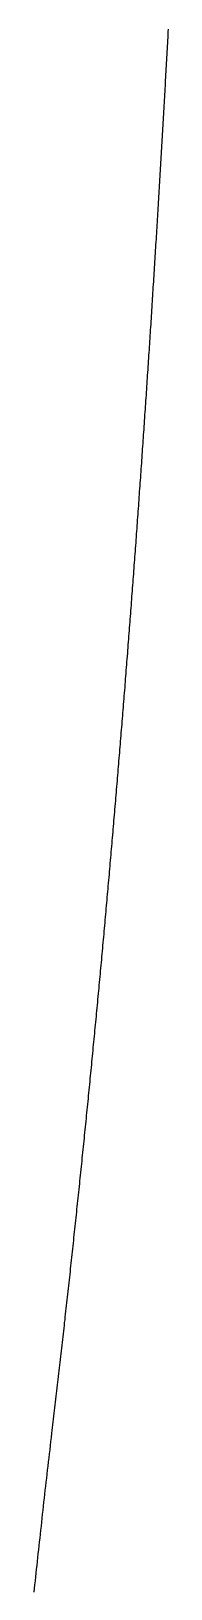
# Model space of a CAD drawing. Header units: metres. Extents: x -47 to 47, y -110 to 110.
# Drawn here: x -14.18 to -11.82, y -82.99 to -55.62 of the extents above; entities that cross this region are included whole.
import ezdxf

# ---------------------------------------------------------------- set-up
doc = ezdxf.new("R2010")
doc.units = ezdxf.units.M

msp = doc.modelspace()

# ---------------------------------------------------------------- linework, layer by layer
for points in [[(-11.819, -55.582), (-11.822, -55.632), (-11.824, -55.682), (-11.827, -55.732), (-11.83, -55.782), (-11.833, -55.832), (-11.835, -55.881), (-11.838, -55.931), (-11.841, -55.981), (-11.844, -56.031), (-11.846, -56.081), (-11.849, -56.131), (-11.852, -56.181), (-11.855, -56.231), (-11.858, -56.281), (-11.86, -56.33), (-11.863, -56.38), (-11.866, -56.43), (-11.869, -56.48), (-11.872, -56.53), (-11.874, -56.58), (-11.877, -56.63), (-11.88, -56.68), (-11.883, -56.73), (-11.886, -56.779), (-11.888, -56.829), (-11.891, -56.879), (-11.894, -56.929), (-11.897, -56.979), (-11.9, -57.029), (-11.903, -57.079), (-11.906, -57.129), (-11.908, -57.178), (-11.911, -57.228), (-11.914, -57.278), (-11.917, -57.328), (-11.92, -57.378), (-11.923, -57.428), (-11.926, -57.478), (-11.929, -57.528), (-11.931, -57.578), (-11.934, -57.627), (-11.937, -57.677), (-11.94, -57.727), (-11.943, -57.777), (-11.946, -57.827), (-11.949, -57.877), (-11.952, -57.927), (-11.955, -57.977), (-11.958, -58.026), (-11.961, -58.076), (-11.964, -58.126), (-11.967, -58.176), (-11.97, -58.226), (-11.973, -58.276), (-11.976, -58.326), (-11.978, -58.376), (-11.981, -58.425), (-11.984, -58.475), (-11.987, -58.525), (-11.99, -58.575), (-11.993, -58.625), (-11.996, -58.675), (-11.999, -58.725), (-12.002, -58.775), (-12.005, -58.824), (-12.009, -58.874), (-12.012, -58.924), (-12.015, -58.974), (-12.018, -59.024), (-12.021, -59.074), (-12.024, -59.124), (-12.027, -59.174), (-12.03, -59.223), (-12.033, -59.273), (-12.036, -59.323), (-12.039, -59.373), (-12.042, -59.423), (-12.045, -59.473), (-12.048, -59.523), (-12.051, -59.573), (-12.054, -59.622), (-12.058, -59.672), (-12.061, -59.722), (-12.064, -59.772), (-12.067, -59.822), (-12.07, -59.872), (-12.073, -59.922), (-12.076, -59.972), (-12.079, -60.021), (-12.083, -60.071), (-12.086, -60.121), (-12.089, -60.171), (-12.092, -60.221), (-12.095, -60.271), (-12.098, -60.321), (-12.102, -60.37), (-12.105, -60.42), (-12.108, -60.47), (-12.111, -60.52), (-12.114, -60.57), (-12.118, -60.62), (-12.121, -60.67), (-12.124, -60.72), (-12.127, -60.769), (-12.13, -60.819), (-12.134, -60.869), (-12.137, -60.919), (-12.14, -60.969), (-12.143, -61.019), (-12.147, -61.069), (-12.15, -61.119), (-12.153, -61.168), (-12.156, -61.218), (-12.16, -61.268), (-12.163, -61.318), (-12.166, -61.368), (-12.169, -61.418), (-12.173, -61.468), (-12.176, -61.517), (-12.179, -61.567), (-12.183, -61.617), (-12.186, -61.667), (-12.189, -61.717), (-12.193, -61.767), (-12.196, -61.817), (-12.199, -61.866), (-12.203, -61.916), (-12.206, -61.966), (-12.209, -62.016), (-12.213, -62.066), (-12.216, -62.116), (-12.219, -62.166), (-12.223, -62.216), (-12.226, -62.265), (-12.23, -62.315), (-12.233, -62.365), (-12.236, -62.415), (-12.24, -62.465), (-12.243, -62.515), (-12.247, -62.565), (-12.25, -62.614), (-12.253, -62.664), (-12.257, -62.714), (-12.26, -62.764), (-12.264, -62.814), (-12.267, -62.864), (-12.271, -62.914), (-12.274, -62.963), (-12.278, -63.013), (-12.281, -63.063), (-12.285, -63.113), (-12.288, -63.163), (-12.291, -63.213), (-12.295, -63.263), (-12.298, -63.313), (-12.302, -63.362), (-12.305, -63.412), (-12.309, -63.462), (-12.313, -63.512), (-12.316, -63.562), (-12.32, -63.612), (-12.323, -63.662), (-12.327, -63.711), (-12.33, -63.761), (-12.334, -63.811), (-12.337, -63.861), (-12.341, -63.911), (-12.344, -63.961), (-12.348, -64.011), (-12.352, -64.06), (-12.355, -64.11), (-12.359, -64.16), (-12.362, -64.21), (-12.366, -64.26), (-12.37, -64.31), (-12.373, -64.36), (-12.377, -64.409), (-12.38, -64.459), (-12.384, -64.509), (-12.388, -64.559), (-12.391, -64.609), (-12.395, -64.659), (-12.399, -64.709), (-12.402, -64.758), (-12.406, -64.808), (-12.41, -64.858), (-12.413, -64.908), (-12.417, -64.958), (-12.421, -65.008), (-12.424, -65.058), (-12.428, -65.107), (-12.432, -65.157), (-12.436, -65.207), (-12.439, -65.257), (-12.443, -65.307), (-12.447, -65.357), (-12.451, -65.406), (-12.454, -65.456), (-12.458, -65.506), (-12.462, -65.556), (-12.466, -65.606), (-12.469, -65.656), (-12.473, -65.706), (-12.477, -65.755), (-12.481, -65.805), (-12.485, -65.855), (-12.488, -65.905), (-12.492, -65.955), (-12.496, -66.005), (-12.5, -66.055), (-12.504, -66.104), (-12.507, -66.154), (-12.511, -66.204), (-12.515, -66.254), (-12.519, -66.304), (-12.523, -66.354), (-12.527, -66.404), (-12.531, -66.453), (-12.534, -66.503), (-12.538, -66.553), (-12.542, -66.603), (-12.546, -66.653), (-12.55, -66.703), (-12.554, -66.752), (-12.558, -66.802), (-12.562, -66.852), (-12.566, -66.902), (-12.57, -66.952), (-12.574, -67.002), (-12.578, -67.052), (-12.581, -67.101), (-12.585, -67.151), (-12.589, -67.201), (-12.593, -67.251), (-12.597, -67.301), (-12.601, -67.351), (-12.605, -67.401), (-12.609, -67.45), (-12.613, -67.5), (-12.617, -67.55), (-12.621, -67.6), (-12.625, -67.65), (-12.629, -67.7), (-12.633, -67.749), (-12.637, -67.799), (-12.642, -67.849), (-12.646, -67.899), (-12.65, -67.949), (-12.654, -67.999), (-12.658, -68.049), (-12.662, -68.098), (-12.666, -68.148), (-12.67, -68.198), (-12.674, -68.248), (-12.678, -68.298), (-12.682, -68.348), (-12.686, -68.397), (-12.691, -68.447), (-12.695, -68.497), (-12.699, -68.547), (-12.703, -68.597), (-12.707, -68.647), (-12.711, -68.697), (-12.716, -68.746), (-12.72, -68.796), (-12.724, -68.846), (-12.728, -68.896), (-12.732, -68.946), (-12.736, -68.996), (-12.741, -69.045), (-12.745, -69.095), (-12.749, -69.145), (-12.753, -69.195), (-12.758, -69.245), (-12.762, -69.295), (-12.766, -69.345), (-12.77, -69.394), (-12.775, -69.444), (-12.779, -69.494), (-12.783, -69.544), (-12.787, -69.594), (-12.792, -69.644), (-12.796, -69.693), (-12.8, -69.743), (-12.805, -69.793), (-12.809, -69.843), (-12.813, -69.893), (-12.818, -69.943), (-12.822, -69.992), (-12.826, -70.042), (-12.831, -70.092), (-12.835, -70.142), (-12.839, -70.192), (-12.844, -70.242), (-12.848, -70.292), (-12.852, -70.341), (-12.857, -70.391), (-12.861, -70.441), (-12.866, -70.491), (-12.87, -70.541), (-12.874, -70.591), (-12.879, -70.64), (-12.883, -70.69), (-12.888, -70.74), (-12.892, -70.79), (-12.897, -70.84), (-12.901, -70.89), (-12.905, -70.939), (-12.91, -70.989), (-12.914, -71.039), (-12.919, -71.089), (-12.923, -71.139), (-12.928, -71.189), (-12.932, -71.239), (-12.937, -71.288), (-12.941, -71.338), (-12.946, -71.388), (-12.951, -71.438), (-12.955, -71.488), (-12.96, -71.538), (-12.964, -71.587), (-12.969, -71.637), (-12.973, -71.687), (-12.978, -71.737), (-12.982, -71.787), (-12.987, -71.837), (-12.992, -71.886), (-12.996, -71.936), (-13.001, -71.986), (-13.006, -72.036), (-13.01, -72.086), (-13.015, -72.136), (-13.019, -72.185), (-13.024, -72.235), (-13.029, -72.285), (-13.033, -72.335), (-13.038, -72.385), (-13.043, -72.435), (-13.047, -72.484), (-13.052, -72.534), (-13.057, -72.584), (-13.062, -72.634), (-13.066, -72.684), (-13.071, -72.734), (-13.076, -72.783), (-13.08, -72.833), (-13.085, -72.883), (-13.09, -72.933), (-13.095, -72.983), (-13.099, -73.033), (-13.104, -73.083), (-13.109, -73.132), (-13.114, -73.182), (-13.119, -73.232), (-13.123, -73.282), (-13.128, -73.332), (-13.133, -73.382), (-13.138, -73.431), (-13.143, -73.481), (-13.147, -73.531), (-13.152, -73.581), (-13.157, -73.631), (-13.162, -73.681), (-13.167, -73.73), (-13.172, -73.78), (-13.177, -73.83), (-13.182, -73.88), (-13.186, -73.93), (-13.191, -73.98), (-13.196, -74.029), (-13.201, -74.079), (-13.206, -74.129), (-13.211, -74.179), (-13.216, -74.229), (-13.221, -74.279), (-13.226, -74.328), (-13.231, -74.378), (-13.236, -74.428), (-13.241, -74.478), (-13.246, -74.528), (-13.251, -74.578), (-13.256, -74.627), (-13.261, -74.677), (-13.266, -74.727), (-13.271, -74.777), (-13.276, -74.827), (-13.281, -74.877), (-13.286, -74.926), (-13.291, -74.976), (-13.296, -75.026), (-13.301, -75.076), (-13.306, -75.126), (-13.311, -75.176), (-13.316, -75.225), (-13.322, -75.275), (-13.327, -75.325), (-13.332, -75.375), (-13.337, -75.425), (-13.342, -75.475), (-13.347, -75.524), (-13.352, -75.574), (-13.358, -75.624), (-13.363, -75.674), (-13.368, -75.724), (-13.373, -75.774), (-13.378, -75.823), (-13.383, -75.873), (-13.389, -75.923), (-13.394, -75.973), (-13.399, -76.023), (-13.404, -76.073), (-13.41, -76.122), (-13.415, -76.172), (-13.42, -76.222), (-13.425, -76.272), (-13.431, -76.322), (-13.436, -76.372), (-13.441, -76.421), (-13.446, -76.471), (-13.452, -76.521), (-13.457, -76.571), (-13.462, -76.621), (-13.468, -76.671), (-13.473, -76.72), (-13.478, -76.77), (-13.484, -76.82), (-13.489, -76.87), (-13.494, -76.92), (-13.5, -76.97), (-13.505, -77.019), (-13.511, -77.069), (-13.516, -77.119), (-13.521, -77.169), (-13.527, -77.219), (-13.532, -77.269), (-13.538, -77.318), (-13.543, -77.368), (-13.548, -77.418), (-13.554, -77.468), (-13.559, -77.518), (-13.565, -77.567), (-13.57, -77.617), (-13.576, -77.667), (-13.581, -77.717), (-13.587, -77.767), (-13.592, -77.817), (-13.598, -77.866), (-13.603, -77.916), (-13.609, -77.966), (-13.614, -78.016), (-13.62, -78.066), (-13.626, -78.116), (-13.631, -78.165), (-13.637, -78.215), (-13.642, -78.265), (-13.648, -78.315), (-13.653, -78.365), (-13.659, -78.415), (-13.665, -78.464), (-13.67, -78.514), (-13.676, -78.564), (-13.682, -78.614), (-13.687, -78.664), (-13.693, -78.714), (-13.698, -78.763), (-13.704, -78.813), (-13.71, -78.863), (-13.716, -78.913), (-13.721, -78.963), (-13.727, -79.013), (-13.733, -79.062), (-13.738, -79.112), (-13.744, -79.162), (-13.75, -79.212), (-13.756, -79.262), (-13.761, -79.312), (-13.767, -79.361), (-13.773, -79.411), (-13.779, -79.461), (-13.784, -79.511), (-13.79, -79.561), (-13.796, -79.61), (-13.802, -79.66), (-13.808, -79.71), (-13.814, -79.76), (-13.819, -79.81), (-13.825, -79.86), (-13.831, -79.909), (-13.837, -79.959), (-13.843, -80.009), (-13.849, -80.059), (-13.855, -80.109), (-13.86, -80.159), (-13.866, -80.208), (-13.872, -80.258)], [(-13.872, -80.258), (-13.881, -80.331), (-13.889, -80.403), (-13.898, -80.475), (-13.906, -80.548), (-13.915, -80.62), (-13.923, -80.691), (-13.932, -80.763), (-13.94, -80.835), (-13.948, -80.906), (-13.956, -80.977), (-13.964, -81.049), (-13.973, -81.12), (-13.981, -81.191), (-13.989, -81.261), (-13.997, -81.332), (-14.005, -81.402), (-14.013, -81.473), (-14.02, -81.543), (-14.028, -81.613), (-14.036, -81.683), (-14.044, -81.753), (-14.052, -81.823), (-14.059, -81.892), (-14.067, -81.962), (-14.075, -82.031), (-14.082, -82.1), (-14.09, -82.169), (-14.097, -82.238), (-14.105, -82.307), (-14.112, -82.375), (-14.12, -82.444), (-14.127, -82.512), (-14.134, -82.581), (-14.142, -82.649), (-14.149, -82.717), (-14.156, -82.784), (-14.163, -82.852), (-14.171, -82.92), (-14.178, -82.987), (-14.185, -83.054)]]:
    msp.add_lwpolyline(points)

doc.saveas('drawing.dxf')
